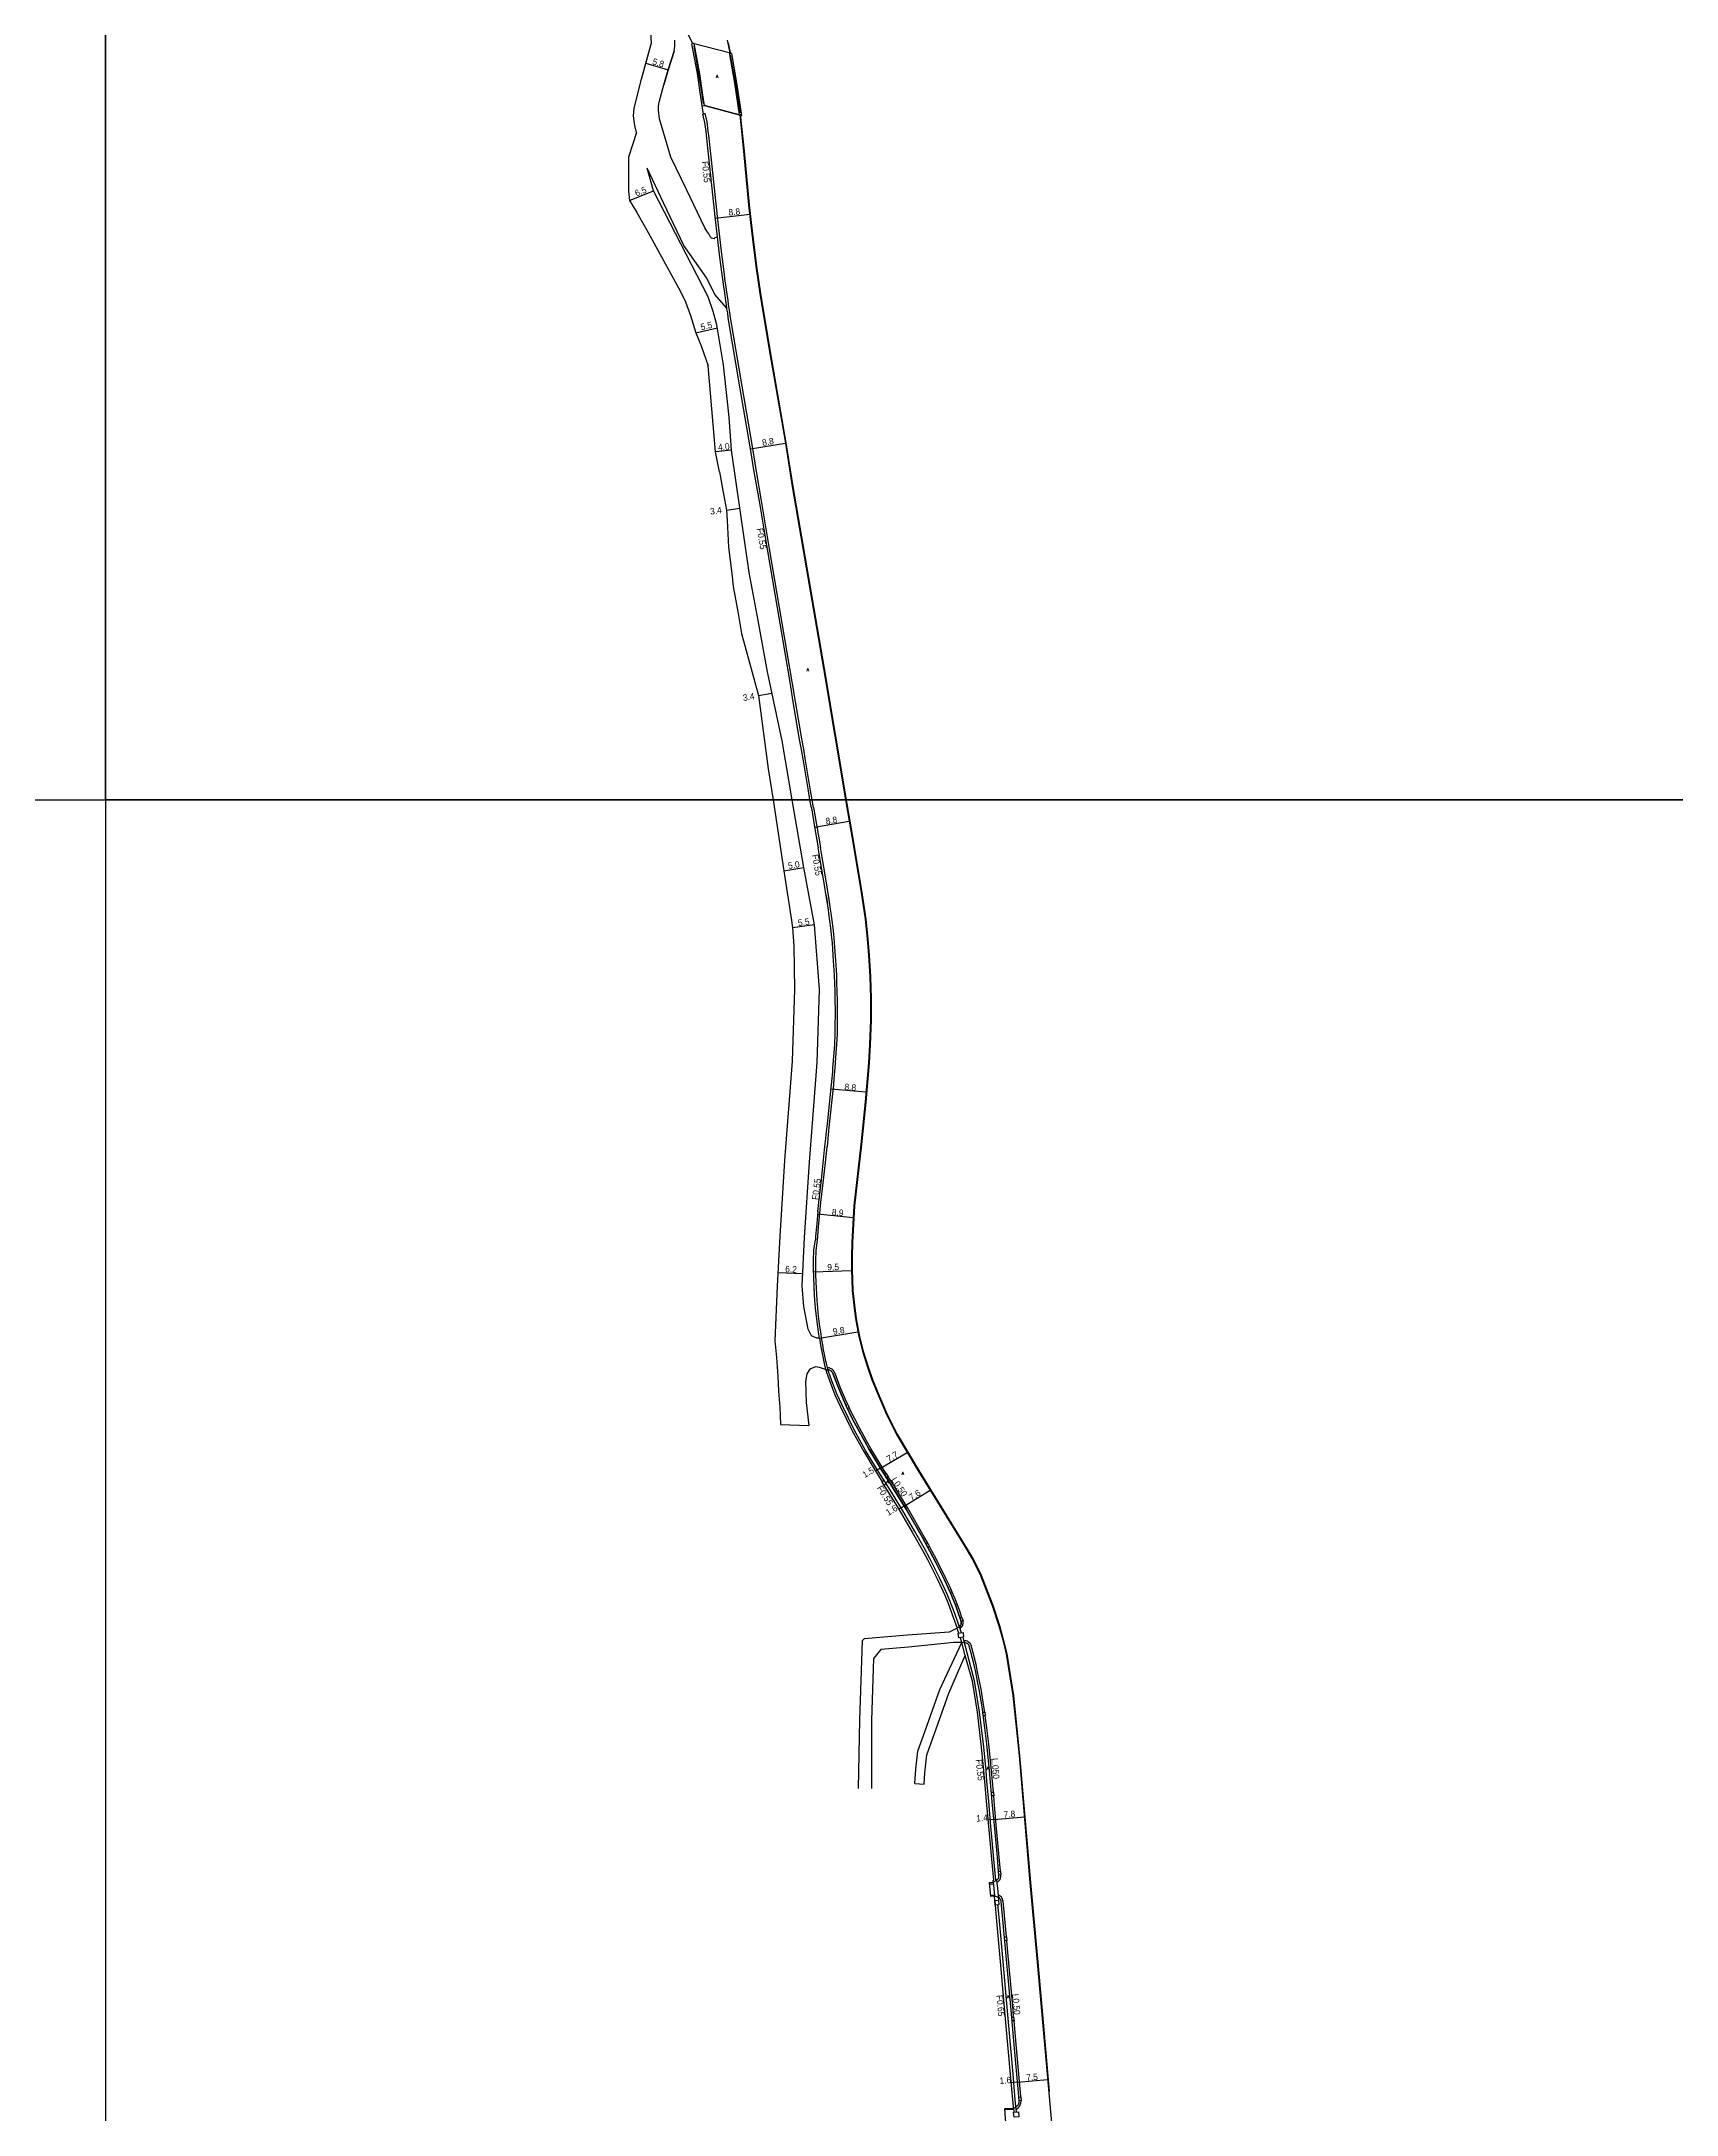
# Model space of a CAD drawing. Header units: metres. Extents: x -16000 to -12000, y -93000 to -90000.
# Drawn here: x -12816 to -12408, y -92728 to -92211 of the extents above; entities that cross this region are included whole.
import ezdxf

# ---------------------------------------------------------------- set-up
doc = ezdxf.new("R2010")
doc.units = ezdxf.units.M
doc.header["$LTSCALE"] = 2.5
for name, color, linetype in [('側溝・桝', 7, 'Continuous'), ('図郭', 7, 'Continuous'), ('幅員', 7, 'Continuous'), ('歩道・分離帯・安全施設', 7, 'Continuous'), ('舗装', 7, 'Continuous'), ('道路', 7, 'Continuous')]:
    doc.layers.add(name, color=color, linetype=linetype)
doc.styles.get("Standard").update_dxf_attribs({"font": ''})
doc.styles.add('YOKO_DECO', font='txt.shx', dxfattribs={"bigfont": 'extfont.shx'})
doc.styles.get('Standard').set_extended_font_data('@MS PGothic')

msp = doc.modelspace()

# ---------------------------------------------------------------- linework, layer by layer
at = {"layer": '側溝・桝'}
for points in [[(-12623.67, -92400), (-12624.08, -92397.63), (-12625.35, -92390.12), (-12625.79, -92387.34), (-12626.27, -92384.78), (-12627.84, -92375.46), (-12628.67, -92370.5), (-12631.14, -92355.9), (-12634.3, -92337.32), (-12636.3, -92325.38), (-12637.57, -92318.02), (-12638.51, -92312.31), (-12641.17, -92296.77), (-12644.08, -92279.61), (-12644.22, -92278.36), (-12644.39, -92277.35), (-12644.55, -92276.31), (-12644.67, -92275.39), (-12645.03, -92272.68), (-12645.14, -92271.95), (-12645.37, -92270.53), (-12645.65, -92268.22), (-12646.24, -92263.79), (-12647.35, -92254.37), (-12648.84, -92240.25), (-12649.14, -92237.29), (-12649.41, -92234.76), (-12649.6, -92233.07), (-12649.88, -92230.79), (-12650.4, -92228.72), (-12650.94, -92228.86)], [(-12644.96, -92277.26), (-12645.1, -92276.39), (-12645.22, -92275.47), (-12645.58, -92272.76), (-12645.69, -92272.04), (-12645.92, -92270.61), (-12646.2, -92268.29), (-12646.79, -92263.86), (-12647.31, -92259.44)], [(-12623.34, -92401.91), (-12623.67, -92400)], [(-12623.34, -92401.91), (-12622.56, -92406.66), (-12621.64, -92411.85)], [(-12622.35, -92509.84), (-12622.29, -92508.95), (-12622.07, -92506.57), (-12622, -92505.73), (-12621.5, -92500.49), (-12620.85, -92494.91), (-12620.12, -92488.23), (-12619.94, -92486.53), (-12619.88, -92486.54), (-12619.72, -92484.52), (-12619.62, -92483.58), (-12619.34, -92480.91), (-12618.32, -92471.09), (-12618.18, -92469.5), (-12618, -92467.81), (-12617.94, -92466.87), (-12617.66, -92463.14), (-12617.52, -92461.06), (-12617.4, -92458.41), (-12617.37, -92455.96), (-12617.34, -92453.79), (-12617.34, -92452.16), (-12617.35, -92450.34), (-12617.42, -92447.66), (-12617.49, -92445.77), (-12617.55, -92443.82), (-12617.63, -92442.44), (-12617.78, -92440.09), (-12618.08, -92435.67), (-12618.22, -92434.32), (-12618.48, -92431.9), (-12618.94, -92428.24), (-12619.08, -92427.29), (-12619.48, -92424.81), (-12620.22, -92420.22), (-12621.38, -92413.35), (-12621.64, -92411.85)], [(-12621.35, -92534.26), (-12621.48, -92533.23), (-12621.78, -92531.39), (-12622.09, -92528.85), (-12622.31, -92526.82), (-12622.47, -92524.82), (-12622.63, -92521.88), (-12622.75, -92518.6), (-12622.8, -92517.43), (-12622.78, -92514.92), (-12622.7, -92512.41), (-12622.35, -92509.84)], [(-12621.88, -92534.33), (-12621.58, -92536.1), (-12621.36, -92537.31), (-12621.21, -92538.12), (-12620.79, -92540.22), (-12620.58, -92541.1), (-12620.33, -92542.13)], [(-12605.76, -92569.88), (-12606.67, -92568.4), (-12607.5, -92567.11), (-12610.36, -92562.37), (-12613.22, -92557.24), (-12616.23, -92551.07), (-12617.5, -92548.22), (-12618.53, -92545.6), (-12619.18, -92543.79), (-12619.59, -92542.64), (-12619.78, -92542.08), (-12620.05, -92540.97), (-12620.26, -92540.1), (-12620.68, -92538.01), (-12620.83, -92537.21), (-12621.05, -92536.01), (-12621.35, -92534.26)], [(-12614.82, -92550.87), (-12615.38, -92549.66), (-12616.69, -92546.52), (-12617.95, -92543.16), (-12618.17, -92542.64), (-12618.41, -92542.35), (-12618.55, -92542.22), (-12618.71, -92542.09), (-12618.88, -92541.99), (-12619.09, -92541.86), (-12619.45, -92541.72), (-12619.88, -92541.69)], [(-12605.21, -92568.14), (-12605.87, -92567.09), (-12606.74, -92565.65), (-12609.04, -92561.88), (-12610.16, -92559.91), (-12611.89, -92556.74), (-12613.07, -92554.49), (-12614.42, -92551.71)], [(-12586.4, -92607.85), (-12588.12, -92603.05), (-12588.8, -92601.17), (-12589.42, -92599.6), (-12590.09, -92598.06), (-12590.49, -92597.12), (-12591.92, -92594.11), (-12594.33, -92589.29), (-12595.76, -92586.68), (-12598.13, -92582.43), (-12601.67, -92576.44), (-12605.26, -92570.6)], [(-12594.85, -92585.48), (-12595.71, -92583.87), (-12599.83, -92576.79), (-12603.68, -92570.55), (-12604.34, -92569.53), (-12604.73, -92568.9)], [(-12586.33, -92604.01), (-12586.94, -92602.21), (-12587.51, -92600.68), (-12588.03, -92599.38), (-12588.74, -92597.69), (-12589.29, -92596.44), (-12590.21, -92594.45), (-12592.46, -92589.92), (-12594.38, -92586.34)], [(-12587.06, -92607.93), (-12587.41, -92607.02), (-12587.51, -92606.73)], [(-12586.74, -92606.91), (-12586.22, -92606.23), (-12586.12, -92606.02), (-12586.05, -92605.81), (-12585.99, -92605.53), (-12586, -92605.21), (-12586.02, -92604.93), (-12586.04, -92604.85)], [(-12586.34, -92610.3), (-12586.51, -92609.68), (-12586.72, -92609.05)], [(-12585.47, -92613.5), (-12586.34, -92610.3)], [(-12577.11, -92674.7), (-12577.31, -92672.42), (-12577.58, -92669.54), (-12577.85, -92669.57), (-12578.33, -92664.34), (-12578.67, -92660.57), (-12579.15, -92655.24), (-12579.62, -92649.85), (-12580.06, -92644.96), (-12580.29, -92642.23), (-12580.87, -92636.31), (-12581.9, -92627.59), (-12583.18, -92619.85), (-12585.82, -92609.7), (-12586.04, -92608.98)], [(-12580.64, -92627.64), (-12580.82, -92626.27), (-12581.55, -92621.89), (-12581.93, -92619.94), (-12582.4, -92617.61), (-12582.78, -92615.78), (-12584.03, -92610.97), (-12584.18, -92610.64), (-12584.35, -92610.45), (-12584.56, -92610.25), (-12584.77, -92610.09), (-12585.02, -92609.96), (-12585.32, -92609.89), (-12585.79, -92609.84)], [(-12578.46, -92647.61), (-12578.93, -92642.3), (-12579.64, -92635.54), (-12580.12, -92631.54), (-12580.52, -92628.53)], [(-12576.67, -92667.37), (-12576.99, -92663.87), (-12577.66, -92656.66), (-12578.17, -92650.9), (-12578.38, -92648.54)], [(-12577.52, -92670.14), (-12577.08, -92669.79), (-12576.94, -92669.62), (-12576.8, -92669.44), (-12576.67, -92669.12), (-12576.59, -92668.79), (-12576.58, -92668.39), (-12576.59, -92668.3)], [(-12578.48, -92670.57), (-12579.41, -92670.58)], [(-12579.16, -92673.35), (-12578.22, -92673.33)], [(-12578.52, -92670.13), (-12578.3, -92672.51), (-12578.2, -92673.62)], [(-12575.2, -92683.71), (-12576, -92674.86), (-12576.07, -92674.58), (-12576.18, -92674.28), (-12576.33, -92674.04), (-12576.47, -92673.86), (-12576.67, -92673.65), (-12577.24, -92673.27)], [(-12572.69, -92727.45), (-12572.83, -92725.96), (-12573, -92724.39), (-12573.56, -92718.04), (-12575.21, -92699.49), (-12575.97, -92690.79), (-12577.05, -92678.86), (-12577.34, -92675.71)], [(-12573.41, -92703.75), (-12573.56, -92702.02), (-12574.05, -92696.56), (-12574.93, -92686.64), (-12575.11, -92684.69)], [(-12571.61, -92723.68), (-12571.72, -92722.58), (-12572.7, -92711.56), (-12573.32, -92704.68)], [(-12572.75, -92726.81), (-12572.28, -92726.39), (-12572.06, -92726.17), (-12571.87, -92725.91), (-12571.76, -92725.68), (-12571.67, -92725.45), (-12571.58, -92725.16), (-12571.52, -92724.64), (-12571.52, -92724.58)], [(-12573.39, -92726.81), (-12575.62, -92726.94)], [(-12573.43, -92726.47), (-12573.33, -92727.51)]]:
    msp.add_lwpolyline(points, dxfattribs=at)
for points in [[(-12615.26, -92551.08), (-12614.82, -92550.87), (-12614.42, -92551.71), (-12614.85, -92551.92)], [(-12605.73, -92569.86), (-12606.31, -92570.25), (-12605.82, -92570.98), (-12605.24, -92570.59)], [(-12605.21, -92568.14), (-12604.73, -92568.9), (-12605.14, -92569.16), (-12605.62, -92568.39)], [(-12594.85, -92585.48), (-12594.38, -92586.34), (-12594.81, -92586.57), (-12595.28, -92585.71)], [(-12586.33, -92604.01), (-12586.04, -92604.85), (-12586.5, -92605.01), (-12586.79, -92604.16)], [(-12587.22, -92607.95), (-12586.03, -92607.81), (-12585.91, -92608.97), (-12587.07, -92609.09)], [(-12580.64, -92627.64), (-12580.52, -92628.53), (-12581, -92628.59), (-12581.12, -92627.7)], [(-12578.46, -92647.61), (-12578.38, -92648.54), (-12578.86, -92648.59), (-12578.94, -92647.65)], [(-12576.67, -92667.37), (-12576.59, -92668.3), (-12577.07, -92668.34), (-12577.15, -92667.42)], [(-12578, -92675.78), (-12577.02, -92675.68), (-12577.11, -92674.7), (-12578.09, -92674.79)], [(-12575.2, -92683.71), (-12575.11, -92684.69), (-12575.6, -92684.73), (-12575.69, -92683.76)], [(-12573.41, -92703.75), (-12573.32, -92704.68), (-12573.82, -92704.72), (-12573.9, -92703.8)], [(-12571.61, -92723.68), (-12571.52, -92724.58), (-12572.01, -92724.63), (-12572.1, -92723.73)], [(-12572.22, -92727.41), (-12572.12, -92728.63), (-12573.31, -92728.73), (-12573.42, -92727.52)]]:
    msp.add_lwpolyline(points, close=True, dxfattribs=at)
at = {"layer": '図郭'}
for points in [[(-13600, -92400), (-12800, -92400), (-12800, -91800), (-13600, -91800)], [(-12800, -92400), (-12000, -92400), (-12000, -91800), (-12800, -91800)], [(-12800, -93000), (-12000, -93000), (-12000, -92400), (-12800, -92400)]]:
    msp.add_lwpolyline(points, close=True, dxfattribs=at)
at = {"layer": '幅員'}
for points in [[(-12665.17, -92216.12), (-12659.62, -92217.81)], [(-12669.27, -92250.39), (-12663.24, -92247.97)], [(-12652.71, -92283.39), (-12647.35, -92282.17)], [(-12645.08, -92327.64), (-12641.71, -92327.19)], [(-12637.07, -92373.91), (-12633.72, -92373.34)], [(-12626.07, -92518.28), (-12632.26, -92518.04)], [(-12623.33, -92517.78), (-12613.87, -92517.47)], [(-12621.88, -92534.33), (-12612.25, -92532.74)]]:
    msp.add_lwpolyline(points, dxfattribs=at)
at = {"layer": '幅員', "flags": 128}
for points in [[(-12647.86, -92254.78), (-12639.13, -92253.8)], [(-12639.06, -92312.4), (-12630.38, -92310.94)], [(-12643.8, -92312.73), (-12647.78, -92313.1)], [(-12623.1, -92406.77), (-12614.43, -92405.3)], [(-12630.72, -92417.69), (-12625.79, -92416.88)], [(-12623.11, -92431.2), (-12628.56, -92431.92)], [(-12618.99, -92472.14), (-12610.26, -92472.89)], [(-12613.44, -92504.27), (-12622.32, -92503.42)], [(-12606.62, -92566.79), (-12599.96, -92562.85)], [(-12606.62, -92566.79), (-12607.87, -92567.55)], [(-12600.75, -92576.23), (-12594.28, -92572.24)], [(-12600.75, -92576.23), (-12602.09, -92577.02)], [(-12578.34, -92654.47), (-12579.75, -92654.6)], [(-12578.34, -92654.47), (-12570.61, -92653.82)], [(-12572.44, -92720.02), (-12574.02, -92720.16)], [(-12572.44, -92720.02), (-12564.95, -92719.34)]]:
    msp.add_lwpolyline(points, dxfattribs=at)
at = {"layer": '歩道・分離帯・安全施設'}
for points in [[(-12653.21, -92211.88), (-12651.53, -92221.67), (-12650.86, -92226.18)], [(-12644, -92213.86), (-12644.54, -92211.05)], [(-12641.67, -92228.53), (-12642.8, -92220.94), (-12644.06, -92214.12)], [(-12641.62, -92228.84), (-12640.69, -92238.1), (-12639.39, -92251.51), (-12638.9, -92255.88), (-12638.19, -92262.12), (-12637.49, -92267.34), (-12636.56, -92273.57), (-12634.35, -92287.14)], [(-12634.35, -92287.14), (-12630.23, -92310.91), (-12628.51, -92321.78)], [(-12628.51, -92321.78), (-12620.72, -92367.21), (-12615.19, -92400)], [(-12615.19, -92400), (-12615.03, -92400.93)], [(-12615.03, -92400.93), (-12614.28, -92405.26), (-12613.56, -92409.63)], [(-12613.56, -92409.63), (-12611.3, -92423.12), (-12610.3, -92429.79), (-12609.78, -92434.73), (-12609.49, -92438.74), (-12609.16, -92444.13), (-12608.98, -92449.51), (-12608.98, -92455), (-12609.19, -92461.09), (-12609.48, -92465.64), (-12610.32, -92475.42), (-12611.41, -92486), (-12613.12, -92501.34), (-12613.6, -92510.43)], [(-12620.23, -92423.83), (-12619.9, -92426.02)], [(-12613.6, -92510.43), (-12613.74, -92514.06), (-12613.73, -92517.21), (-12613.51, -92522.54), (-12612.98, -92527.51), (-12612.61, -92529.92), (-12611.88, -92533.89), (-12610.94, -92537.53), (-12609.73, -92541.52)], [(-12620.33, -92542.13), (-12619.56, -92542.2), (-12619.3, -92542.3), (-12619.13, -92542.4), (-12618.99, -92542.49), (-12618.86, -92542.59), (-12618.76, -92542.69), (-12618.59, -92542.89), (-12618.41, -92543.34), (-12617.14, -92546.7), (-12615.82, -92549.85), (-12615.26, -92551.08), (-12613.5, -92554.7), (-12612.31, -92556.97), (-12610.58, -92560.15), (-12609.46, -92562.13), (-12607.15, -92565.9), (-12606.29, -92567.34), (-12604.75, -92569.79), (-12604.09, -92570.81), (-12600.25, -92577.04), (-12596.14, -92584.1), (-12592.9, -92590.14), (-12590.65, -92594.67), (-12589.73, -92596.64), (-12589.18, -92597.88), (-12588.48, -92599.57), (-12587.96, -92600.85), (-12587.39, -92602.37), (-12586.5, -92605.02), (-12586.48, -92605.23), (-12586.48, -92605.49), (-12586.52, -92605.68), (-12586.57, -92605.83), (-12586.64, -92605.98), (-12586.93, -92606.36), (-12587.51, -92606.73)], [(-12586.93, -92606.36), (-12586.64, -92605.98), (-12586.57, -92605.83), (-12586.52, -92605.68), (-12586.48, -92605.49), (-12586.48, -92605.23), (-12586.5, -92605.02), (-12587.39, -92602.37), (-12587.96, -92600.85), (-12588.48, -92599.57), (-12589.18, -92597.88), (-12589.73, -92596.64), (-12590.65, -92594.67), (-12592.9, -92590.14), (-12596.14, -92584.1), (-12600.25, -92577.04), (-12604.09, -92570.81), (-12604.75, -92569.79), (-12606.29, -92567.34), (-12607.15, -92565.9), (-12609.46, -92562.13), (-12610.58, -92560.15), (-12612.31, -92556.97), (-12613.5, -92554.7), (-12615.26, -92551.08), (-12615.82, -92549.85), (-12617.14, -92546.7), (-12618.41, -92543.34), (-12618.59, -92542.89), (-12618.76, -92542.69), (-12618.86, -92542.59), (-12618.99, -92542.49), (-12619.13, -92542.4), (-12619.3, -92542.3), (-12619.56, -92542.2), (-12619.75, -92542.18)], [(-12618.59, -92542.89), (-12618.41, -92543.34), (-12617.14, -92546.7), (-12615.82, -92549.85), (-12615.26, -92551.08), (-12613.5, -92554.7), (-12612.31, -92556.97), (-12610.58, -92560.15), (-12609.46, -92562.13), (-12607.15, -92565.9), (-12606.29, -92567.34), (-12604.75, -92569.79), (-12604.09, -92570.81), (-12600.25, -92577.04), (-12596.14, -92584.1), (-12592.9, -92590.14), (-12590.65, -92594.67), (-12589.73, -92596.64), (-12589.18, -92597.88), (-12588.48, -92599.57), (-12587.96, -92600.85), (-12587.39, -92602.37), (-12586.5, -92605.02)], [(-12609.73, -92541.52), (-12608.63, -92544.68), (-12606.87, -92548.86), (-12604.91, -92553.51), (-12602.48, -92558.3), (-12597.1, -92567.39), (-12585.96, -92585.47), (-12583.63, -92589.33), (-12581.68, -92593.07), (-12578.6, -92600.99), (-12576.95, -92606.06), (-12576.07, -92609.23), (-12575.15, -92613.09), (-12574.63, -92616.28), (-12573.44, -92623.53), (-12571.91, -92638.51), (-12569.22, -92670.2), (-12567.39, -92690.04), (-12566.08, -92705.07), (-12564.56, -92722.38)], [(-12578.52, -92670.13), (-12577.58, -92669.57), (-12577.42, -92669.45), (-12577.32, -92669.32), (-12577.23, -92669.2), (-12577.13, -92668.97), (-12577.08, -92668.73), (-12577.07, -92668.4), (-12577.47, -92663.91), (-12578.14, -92656.71), (-12578.65, -92650.94), (-12579.41, -92642.34), (-12580.12, -92635.59), (-12580.6, -92631.6), (-12581.3, -92626.34), (-12582.02, -92621.98), (-12582.41, -92620.03), (-12582.87, -92617.7), (-12583.25, -92615.89), (-12584.48, -92611.14), (-12584.59, -92610.9), (-12584.7, -92610.78), (-12584.87, -92610.62), (-12585.03, -92610.5), (-12585.2, -92610.41), (-12585.4, -92610.36), (-12585.66, -92610.34), (-12586.34, -92610.3)], [(-12577.58, -92669.57), (-12577.42, -92669.45), (-12577.32, -92669.32), (-12577.23, -92669.2), (-12577.13, -92668.97), (-12577.08, -92668.73), (-12577.07, -92668.4), (-12577.47, -92663.91), (-12578.14, -92656.71), (-12578.65, -92650.94), (-12579.41, -92642.34), (-12580.12, -92635.59), (-12580.6, -92631.6), (-12581.3, -92626.34), (-12582.02, -92621.98), (-12582.41, -92620.03), (-12582.87, -92617.7), (-12583.25, -92615.89), (-12584.48, -92611.14), (-12584.59, -92610.9), (-12584.7, -92610.78), (-12584.87, -92610.62), (-12585.03, -92610.5), (-12585.2, -92610.41), (-12585.4, -92610.36), (-12585.66, -92610.34)], [(-12577.07, -92668.37), (-12577.47, -92663.91), (-12578.14, -92656.71), (-12578.65, -92650.94), (-12579.41, -92642.34), (-12580.12, -92635.59), (-12580.6, -92631.6), (-12581.3, -92626.34), (-12582.02, -92621.98), (-12582.41, -92620.03), (-12582.87, -92617.7), (-12583.25, -92615.89), (-12584.48, -92611.14), (-12584.53, -92611.04)], [(-12573.43, -92726.47), (-12572.81, -92726.2), (-12572.61, -92726.02), (-12572.43, -92725.85), (-12572.3, -92725.66), (-12572.22, -92725.49), (-12572.14, -92725.29), (-12572.07, -92725.06), (-12572.01, -92724.63), (-12572.21, -92722.62), (-12573.2, -92711.61), (-12574.05, -92702.07), (-12574.54, -92696.61), (-12575.42, -92686.69), (-12576.49, -92674.95), (-12576.55, -92674.73), (-12576.63, -92674.49), (-12576.74, -92674.32), (-12576.84, -92674.18), (-12576.98, -92674.04), (-12577.18, -92673.91), (-12578.2, -92673.62)], [(-12572.81, -92726.2), (-12572.61, -92726.02), (-12572.43, -92725.85), (-12572.3, -92725.66), (-12572.22, -92725.49), (-12572.14, -92725.29), (-12572.07, -92725.06), (-12572.01, -92724.63), (-12572.21, -92722.62), (-12573.2, -92711.61), (-12574.05, -92702.07), (-12574.54, -92696.61), (-12575.42, -92686.69), (-12576.49, -92674.95), (-12576.55, -92674.73), (-12576.63, -92674.49), (-12576.74, -92674.32), (-12576.84, -92674.18), (-12576.98, -92674.04), (-12577.18, -92673.91)], [(-12572.02, -92724.66), (-12572.01, -92724.63), (-12572.21, -92722.62), (-12573.2, -92711.61), (-12574.05, -92702.07), (-12574.54, -92696.61), (-12575.42, -92686.69), (-12576.49, -92674.95), (-12576.53, -92674.81)]]:
    msp.add_lwpolyline(points, dxfattribs=at)
at = {"layer": '舗装'}
for points in [[(-12653.13, -92211.18), (-12644.37, -92213.49)], [(-12650.55, -92226.71), (-12641.89, -92228.98)]]:
    msp.add_lwpolyline(points, dxfattribs=at)
at = {"layer": '道路'}
for points in [[(-12663.8, -92211.07), (-12663.83, -92209.98), (-12663.92, -92207.12), (-12664.18, -92203.26), (-12664.41, -92199.82), (-12665.13, -92195.88), (-12666.21, -92191.29), (-12667.29, -92187.25), (-12668.24, -92184.07), (-12669.37, -92181.2), (-12671.43, -92175.57), (-12672.95, -92171.83), (-12673.93, -92169.89), (-12674.87, -92168.5), (-12676.04, -92166.99), (-12676.61, -92166.25), (-12680.09, -92162.79), (-12682.37, -92160.14), (-12683.55, -92158.78), (-12687.5, -92150.97)], [(-12667.56, -92233.4), (-12667.95, -92231.71), (-12668.23, -92229.25), (-12668.1, -92227.38), (-12666.25, -92220.11), (-12665.17, -92216.12), (-12663.8, -92211.07)], [(-12666.25, -92220.11), (-12663.8, -92211.07)], [(-12649.05, -92259.57), (-12649.44, -92258.71), (-12650, -92258.04), (-12650.47, -92257.23), (-12655.01, -92247.64), (-12658.97, -92239.54), (-12661.82, -92229.99), (-12662.07, -92227.85), (-12662.01, -92226.83), (-12661.78, -92225.5), (-12660.74, -92221.56), (-12659.62, -92217.81), (-12658.15, -92213.11), (-12657.95, -92211.91), (-12657.92, -92210.36)], [(-12658.15, -92213.11), (-12659.62, -92217.81), (-12660.74, -92221.56)], [(-12649.05, -92259.57), (-12648.78, -92259.74), (-12648.51, -92259.78), (-12648.02, -92259.84), (-12647.94, -92259.63), (-12647.31, -92259.44), (-12647.9, -92254.44), (-12649.4, -92240.31), (-12649.69, -92237.35), (-12649.96, -92234.82), (-12650.15, -92233.14), (-12650.43, -92230.89), (-12650.94, -92228.86), (-12650.78, -92228.81), (-12651.13, -92226.79), (-12650.55, -92226.71), (-12651.02, -92223.55), (-12651.72, -92218.79), (-12653.13, -92211.18), (-12653.58, -92211.14), (-12654.56, -92209.04)], [(-12651.13, -92226.79), (-12650.55, -92226.71), (-12651.02, -92223.55), (-12651.72, -92218.79), (-12653.13, -92211.18), (-12653.69, -92211.28)], [(-12651.13, -92226.79), (-12651.62, -92223.44), (-12652.32, -92218.68), (-12653.69, -92211.28)], [(-12644.37, -92213.49), (-12644.14, -92213.57), (-12644.81, -92210.39)], [(-12644.37, -92213.49), (-12643.08, -92221.13), (-12641.89, -92228.98)], [(-12641.89, -92228.98), (-12641.76, -92229.03), (-12640.85, -92238.09), (-12639.55, -92251.5), (-12639.06, -92255.88), (-12638.35, -92262.11), (-12637.64, -92267.34), (-12636.71, -92273.57), (-12634.51, -92287.14)], [(-12667.56, -92233.4), (-12669.55, -92239.56), (-12669.55, -92244.35), (-12669.49, -92248.1), (-12669.27, -92250.39)], [(-12649.99, -92269.75), (-12655.71, -92261.59), (-12660.75, -92250.94), (-12664.84, -92242.33)], [(-12631.19, -92385.22), (-12634.84, -92368.06), (-12637.17, -92355.18), (-12639.39, -92343.27), (-12643.8, -92312.73), (-12644.39, -92304.47), (-12645.78, -92291.4), (-12647.48, -92281.42), (-12648.37, -92278.06), (-12649.66, -92274.4), (-12663.24, -92247.97), (-12664.84, -92242.33)], [(-12669.27, -92250.39), (-12667.4, -92253.38), (-12664.63, -92258.41), (-12660.78, -92265.33), (-12656.52, -92273.09), (-12655.26, -92275.65), (-12654.01, -92279.09), (-12652.71, -92283.39), (-12651.42, -92286.66), (-12649.61, -92291.66)], [(-12644.77, -92278.42), (-12644.94, -92277.44), (-12644.96, -92277.26), (-12647.94, -92273.82), (-12649.99, -92269.75)], [(-12624.23, -92400), (-12624.62, -92397.73), (-12625.89, -92390.21), (-12626.34, -92387.43), (-12626.82, -92384.88), (-12628.39, -92375.55), (-12629.21, -92370.6), (-12631.68, -92356), (-12634.85, -92337.41), (-12636.85, -92325.47), (-12638.12, -92318.12), (-12639.06, -92312.4), (-12641.72, -92296.87), (-12644.63, -92279.69), (-12644.77, -92278.42)], [(-12634.51, -92287.14), (-12630.38, -92310.94), (-12628.66, -92321.79)], [(-12646.83, -92318.13), (-12645.78, -92323.71), (-12645.08, -92327.64), (-12644.92, -92330.27), (-12644.58, -92336.94), (-12643.77, -92343.52), (-12643.4, -92346.73), (-12642.19, -92353.44), (-12641.28, -92358.42), (-12637.07, -92373.91), (-12634.64, -92392.25)], [(-12628.66, -92321.79), (-12620.87, -92367.21), (-12615.34, -92400)], [(-12628.67, -92400), (-12631.19, -92385.22)], [(-12634.64, -92392.25), (-12633.45, -92400)], [(-12633.45, -92400), (-12630.72, -92417.69), (-12628.81, -92430.07), (-12628.56, -92431.92), (-12628.24, -92436.4), (-12628.06, -92447.28), (-12628.65, -92465.17), (-12630.55, -92489.97), (-12631.78, -92508.84), (-12632.44, -92521.36), (-12633.01, -92535.02), (-12632.61, -92539.17), (-12632.28, -92543.8), (-12632.12, -92547.52), (-12631.77, -92551.53), (-12631.59, -92555.89)], [(-12621.86, -92447.33), (-12623.11, -92431.2), (-12625.79, -92416.88), (-12628.67, -92400)], [(-12623.89, -92402.01), (-12624.23, -92400)], [(-12615.34, -92400), (-12615.18, -92400.96)], [(-12613.72, -92409.66), (-12611.45, -92423.13), (-12610.46, -92429.78), (-12609.94, -92434.71), (-12609.64, -92438.72), (-12609.32, -92444.11), (-12609.14, -92449.49), (-12609.13, -92454.97), (-12609.35, -92461.05), (-12609.63, -92465.6), (-12610.48, -92475.38), (-12611.56, -92485.96), (-12613.28, -92501.3), (-12613.75, -92510.42)], [(-12618.64, -92435.63), (-12618.78, -92434.38), (-12619.04, -92431.96), (-12619.49, -92428.31), (-12619.63, -92427.37), (-12620.03, -92424.9), (-12620.77, -92420.31), (-12621.93, -92413.45), (-12622.19, -92411.94)], [(-12622.25, -92502.69), (-12622.04, -92500.43), (-12621.38, -92494.85), (-12620.67, -92488.19), (-12620.49, -92486.49), (-12620.27, -92484.47), (-12620.17, -92483.52), (-12619.9, -92480.85), (-12618.88, -92471.04), (-12618.73, -92469.44), (-12618.56, -92467.76), (-12618.5, -92466.83), (-12618.22, -92463.1), (-12618.07, -92461.03), (-12617.96, -92458.39), (-12617.92, -92455.96), (-12617.9, -92453.79), (-12617.9, -92452.17), (-12617.91, -92450.35), (-12617.98, -92447.68), (-12618.05, -92445.79), (-12618.1, -92443.84), (-12618.19, -92442.47), (-12618.34, -92440.13), (-12618.64, -92435.72), (-12618.64, -92435.63)], [(-12621.88, -92534.33), (-12622.5, -92534.35), (-12623.87, -92533.72), (-12624.7, -92532.08), (-12625.73, -92526.43), (-12626.22, -92521.23), (-12625.59, -92509.2), (-12624.37, -92490.4), (-12622.45, -92465.51), (-12621.86, -92447.33)], [(-12622.25, -92502.69), (-12622.53, -92505.68), (-12622.61, -92506.52), (-12622.83, -92508.91), (-12622.89, -92509.78)], [(-12621.88, -92534.33), (-12622.02, -92533.31), (-12622.31, -92531.47), (-12622.63, -92528.92), (-12622.85, -92526.87), (-12623.01, -92524.85), (-12623.17, -92521.91), (-12623.29, -92518.62), (-12623.34, -92517.44), (-12623.32, -92514.9), (-12623.24, -92512.37), (-12622.89, -92509.78)], [(-12613.75, -92510.42), (-12613.9, -92514.05), (-12613.88, -92517.22), (-12613.67, -92522.55), (-12613.14, -92527.53), (-12612.77, -92529.95), (-12612.04, -92533.92), (-12611.09, -92537.58), (-12609.88, -92541.57)], [(-12620.33, -92542.13), (-12621.85, -92541.62), (-12622.88, -92541.44), (-12624.24, -92542.04), (-12625.05, -92543.25), (-12625.36, -92545.13), (-12625.22, -92550.35), (-12624.54, -92556.12)], [(-12620.33, -92542.13), (-12620.3, -92542.23), (-12620.1, -92542.82), (-12619.68, -92543.97), (-12619.04, -92545.79), (-12618, -92548.43), (-12616.72, -92551.3), (-12613.69, -92557.49), (-12610.83, -92562.64), (-12607.96, -92567.39), (-12607.12, -92568.69), (-12606.2, -92570.18), (-12606.31, -92570.25), (-12605.82, -92570.98), (-12602.24, -92576.78), (-12598.71, -92582.76), (-12596.35, -92587), (-12594.92, -92589.6), (-12592.52, -92594.4), (-12591.1, -92597.4), (-12590.7, -92598.33), (-12590.04, -92599.85), (-12589.43, -92601.4), (-12588.74, -92603.27), (-12587.51, -92606.73), (-12589.46, -92607.67)], [(-12609.88, -92541.57), (-12608.78, -92544.71), (-12607.02, -92548.9), (-12605.05, -92553.56), (-12602.62, -92558.36), (-12597.23, -92567.46), (-12586.1, -92585.53), (-12583.77, -92589.39), (-12581.83, -92593.12), (-12578.74, -92601.02), (-12577.1, -92606.09), (-12576.22, -92609.25), (-12575.31, -92613.1), (-12574.79, -92616.28), (-12573.6, -92623.53), (-12572.07, -92638.5), (-12569.38, -92670.19), (-12567.54, -92690.03), (-12566.24, -92705.06), (-12563.23, -92738.5), (-12557.94, -92799.02), (-12547.66, -92911.05), (-12540.6, -92994.4), (-12540.37, -93000)], [(-12631.59, -92555.89), (-12624.54, -92556.12)], [(-12589.46, -92607.67), (-12599.91, -92608.49), (-12610.68, -92609.34), (-12611.25, -92609.89), (-12611.9, -92629.69), (-12612.17, -92646.74)], [(-12588.37, -92610.31), (-12599.64, -92611.48), (-12606.56, -92612.03), (-12608.39, -92614.29), (-12608.9, -92629.78), (-12608.9, -92646.74)], [(-12598.07, -92645.48), (-12597.84, -92641.92), (-12597.3, -92637.43), (-12595.53, -92632.34), (-12591.85, -92622.01), (-12586.34, -92610.3)], [(-12586.34, -92610.3), (-12588.37, -92610.31)], [(-12595.73, -92645.6), (-12595.58, -92642.83), (-12595.04, -92638.34), (-12593.28, -92633.25), (-12589.6, -92622.92), (-12585.47, -92613.5)], [(-12579.45, -92670.14), (-12578.52, -92670.13), (-12578.56, -92669.63), (-12578.39, -92669.62), (-12578.87, -92664.39), (-12579.2, -92660.62), (-12579.69, -92655.28), (-12580.16, -92649.9), (-12580.6, -92645.01), (-12580.83, -92642.28), (-12581.41, -92636.37), (-12582.43, -92627.66), (-12583.71, -92619.96), (-12585.47, -92613.5)], [(-12579.13, -92673.64), (-12579.45, -92670.14)], [(-12575.65, -92726.59), (-12573.43, -92726.47), (-12573.47, -92726.02), (-12573.63, -92724.45), (-12574.2, -92718.1), (-12575.85, -92699.54), (-12576.61, -92690.84), (-12577.68, -92678.92), (-12577.98, -92675.78), (-12578, -92675.78), (-12578.09, -92674.79), (-12578.2, -92673.62), (-12579.13, -92673.64)], [(-12575.35, -92730.17), (-12575.65, -92726.59)]]:
    msp.add_lwpolyline(points, dxfattribs=at)
for points in [[(-12644.37, -92213.49), (-12643.08, -92221.13), (-12641.89, -92228.98), (-12650.55, -92226.71), (-12651.02, -92223.55), (-12651.72, -92218.79), (-12653.13, -92211.18)], [(-12641.26, -92229.21), (-12642.5, -92221.04), (-12643.74, -92213.71), (-12644.37, -92213.49), (-12643.08, -92221.13), (-12641.89, -92228.98)]]:
    msp.add_lwpolyline(points, close=True, dxfattribs=at)
at = {"layer": '道路', "flags": 128}
for points in [[(-12646.83, -92318.13), (-12647.78, -92313.1), (-12649.61, -92291.66)], [(-12623.89, -92402.01), (-12623.11, -92406.75), (-12622.19, -92411.94)], [(-12615.18, -92400.96), (-12614.43, -92405.28), (-12613.72, -92409.66)], [(-12598.07, -92645.48), (-12595.73, -92645.6)]]:
    msp.add_lwpolyline(points, dxfattribs=at)

# ---------------------------------------------------------------- texts
at = {"layer": '側溝・桝'}
for s, rotation, p in [('F0.55', 276, (-12651.22, -92240.67)), ('F0.55', 280, (-12637.55, -92332.32)), ('F0.55', 280.143, (-12623.75, -92413.74)), ('F0.55', 83.1857, (-12622.15, -92499.9)), ('L0.50', 303.376, (-12604.05, -92569.69)), ('F0.55', 302.0529, (-12607.6, -92571.73)), ('F0.55', 275.882, (-12582.89, -92639.52)), ('L.050', 275, (-12578.98, -92639.18)), ('F0.65', 275, (-12577.73, -92698.31)), ('L0.50', 275, (-12573.77, -92698.02))]:
    msp.add_text(s, height=1.6, rotation=rotation, dxfattribs=at).set_placement(p)
at = {"layer": '幅員'}
for s, rotation, p in [('5.8', 342.9771, (-12663.69, -92216.38)), ('6.5', 21.8754, (-12667.54, -92249.42)), ('8.8', 6, (-12644.48, -92254.18)), ('5.5', 12.7588, (-12651.34, -92282.81)), ('4.0', 5.3368, (-12647.12, -92312.79)), ('8.8', 9.5836, (-12636.03, -92311.64)), ('3.4', 7.6009, (-12649.04, -92328.8)), ('3.4', 9.7252, (-12640.84, -92375.33)), ('8.8', 10, (-12620.17, -92406.14)), ('5.0', 9.4, (-12629.58, -92417.25)), ('5.5', 7.4801, (-12627.14, -92431.48)), ('8.8', 355, (-12615.68, -92472.37)), ('8.9', 355, (-12618.83, -92503.62)), ('6.2', 357.7542, (-12630.43, -92517.86)), ('9.5', 1.8906, (-12619.88, -92517.42)), ('9.8', 9.3585, (-12618.37, -92533.5)), ('7.7', 31, (-12604.54, -92565.33)), ('1.5', 31, (-12610.55, -92569.26)), ('7.6', 32, (-12598.89, -92574.92)), ('1.6', 31, (-12604.69, -92578.72)), ('1.4', 5, (-12582.67, -92655)), ('7.8', 5, (-12575.85, -92654.07)), ('1.6', 5, (-12576.87, -92720.48)), ('7.5', 5, (-12570.21, -92719.69))]:
    msp.add_text(s, height=1.6, rotation=rotation, dxfattribs=at).set_placement(p)
at = {"layer": '舗装', "style": 'YOKO_DECO'}
for p in [(-12647.7, -92219.75, 232.43), (-12625.08, -92367.84, 230.51), (-12605.18, -92570.5, 228.36), (-12601.33, -92568.42, 228.36), (-12580.1, -92642.03, 227.43), (-12575.05, -92699.01, 226.37)]:
    msp.add_text('A', height=0.75, dxfattribs=at).set_placement(p)

doc.saveas('drawing.dxf')
